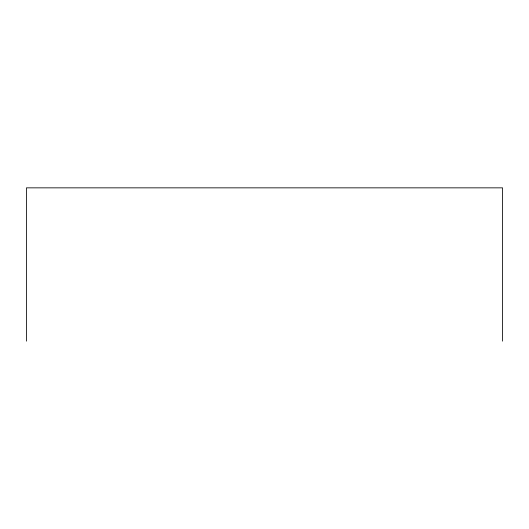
<?xml version="1.0" encoding="UTF-8"?>
<svg xmlns="http://www.w3.org/2000/svg" width="529" height="529" viewBox="0 0 529 529"><rect width="100%" height="100%" fill="white"/><g stroke="black" fill="none" stroke-linecap="round" stroke-linejoin="round"><path stroke-width="0.79" d="M502.55 341.152L502.55 187.848L26.45 187.848L26.45 341.152"/></g></svg>
